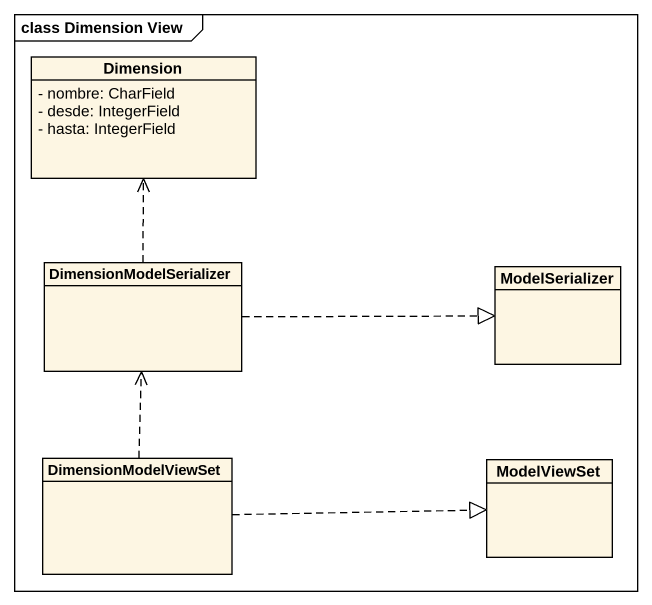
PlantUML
@startuml
mainframe class Dimension View
hide circle
hide empty members
skinparam classAttributeIconSize 0
class Dimension {
  - nombre: CharField
  - desde: IntegerField
  - hasta: IntegerField
}
class DimensionModelSerializer
class ModelSerializer
class DimensionModelViewSet
class ModelViewSet
DimensionModelSerializer .up.> Dimension
DimensionModelSerializer .right.|> ModelSerializer
DimensionModelViewSet .up.> DimensionModelSerializer
DimensionModelViewSet .right.|> ModelViewSet
@enduml
